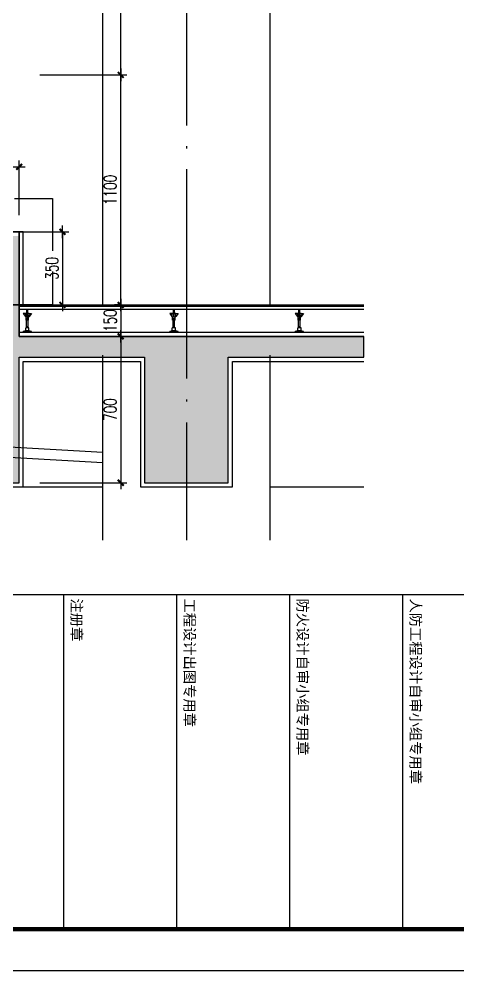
# Model space of a CAD drawing. Extents: x 1980812 to 2578970, y -669191 to 284498.
# Drawn here: x 2360764 to 2362861, y -408322 to -403772 of the extents above; entities that cross this region are included whole.
import ezdxf

# ---------------------------------------------------------------- set-up
doc = ezdxf.new("R2010")
doc.units = 0
doc.header["$LTSCALE"] = 1000
doc.header["$MEASUREMENT"] = 0
doc.linetypes.add('DASH', pattern=[0.35, 0.25, -0.1])
doc.linetypes.add('DOTE', pattern=[2.42, 2, -0.2, 0.02, -0.2])
for name, color, linetype in [('A-SECT-MBND-FINE', 252, 'Continuous'), ('dote', 1, 'DOTE'), ('TK', 1, 'Continuous'), ('WALL', 4, 'Continuous'), ('可见看线', 63, 'Continuous'), ('建筑辅助线', 231, 'Continuous'), ('柱墙填充', 181, 'Continuous'), ('详细标注', 231, 'Continuous'), ('面层', 31, 'Continuous')]:
    doc.layers.add(name, color=color, linetype=linetype)
doc.styles.add('DIM_FONT', font='SIMPLEX', dxfattribs={"width": 0.7, "bigfont": 'GBCBIG'})
doc.styles.add('SONGTI', font='NSimSun.ttf', dxfattribs={"width": 1.1})
doc.dimstyles.new('DIMN20', dxfattribs={"dimscale": 0.2, "dimtxt": 300, "dimasz": 1, "dimexe": 150, "dimexo": 0, "dimgap": 100, "dimtad": 1, "dimdec": 0, "dimzin": 0, "dimdsep": 46, "dimtxsty": 'DIM_FONT', "dimblk1": '_DIMX', "dimblk2": '_DIMX', "dimsah": 1, "dimcen": 0.09, "dimclrd": 256, "dimclre": 256, "dimclrt": 7, "dimadec": 0, "dimazin": 0, "dimtfac": 1, "dimtdec": 0, "dimtix": 1, "dimtmove": 2, "dimatfit": 3, "dimldrblk": '_DIMX', "dimfxl": 150, "dimtolj": 1, "dimtzin": 0, "dimarcsym": 0})

# ---------------------------------------------------------------- blocks, each defined once
blk = doc.blocks.new('_DIMX')
blk.add_line((-150, 0), (150, 0))
at = {"const_width": 50}
blk.add_lwpolyline([(-70, -70), (70, 70)], dxfattribs=at)
blk = doc.blocks.new('*D2507')
at = {"layer": 'Defpoints', "color": 0, "transparency": 16777216}
for p in [(2360882.8, -402994.7), (2361249.8, -402994.7, 0), (2360863.9, -404038.5, 0)]:
    blk.add_point(p, dxfattribs=at)
at = {"layer": '详细标注', "lineweight": -2, "transparency": 16777216}
for p, q in [((2360882.8, -402994.7, 0), (2361279.8, -402994.7, 0)), ((2361249.8, -404038.3, 0), (2361249.8, -402994.9, 0)), ((2360863.9, -404038.5, 0), (2361279.8, -404038.5, 0))]:
    blk.add_line(p, q, dxfattribs=at)
at = {"layer": '详细标注', "lineweight": -2, "transparency": 16777216, "xscale": 0.2, "yscale": 0.2, "zscale": 0.2}
for p, rotation in [((2361249.8, -402994.7, 0), 90), ((2361249.8, -404038.5, 0), 270)]:
    blk.add_blockref('_DIMX', p, dxfattribs=dict(at, rotation=rotation))
at = {"layer": '详细标注', "color": 7, "transparency": 16777216, "insert": (2361199.8, -403516.6, 0), "char_height": 60, "attachment_point": 5, "rotation": 90, "style": 'DIM_FONT'}
blk.add_mtext('\\A1;2000', dxfattribs=at)
blk = doc.blocks.new('*D2512')
at = {"layer": 'Defpoints', "color": 0, "transparency": 16777216}
for p in [(2360863.9, -405288.5, 0), (2360863.9, -405988.5, 0), (2361249.8, -405988.5, 0)]:
    blk.add_point(p, dxfattribs=at)
at = {"layer": '详细标注', "lineweight": -2, "transparency": 16777216}
for p, q in [((2360863.9, -405288.5, 0), (2361279.8, -405288.5, 0)), ((2361249.8, -405288.7, 0), (2361249.8, -405988.3, 0)), ((2360863.9, -405988.5, 0), (2361279.8, -405988.5, 0))]:
    blk.add_line(p, q, dxfattribs=at)
at = {"layer": '详细标注', "lineweight": -2, "transparency": 16777216, "xscale": 0.2, "yscale": 0.2, "zscale": 0.2}
for p, rotation in [((2361249.8, -405288.5, 0), 90), ((2361249.8, -405988.5, 0), 270)]:
    blk.add_blockref('_DIMX', p, dxfattribs=dict(at, rotation=rotation))
at = {"layer": '详细标注', "color": 7, "transparency": 16777216, "insert": (2361199.8, -405638.5, 0), "char_height": 60, "attachment_point": 5, "rotation": 90, "style": 'DIM_FONT'}
blk.add_mtext('\\A1;700', dxfattribs=at)
blk = doc.blocks.new('A$C573D0ACE')
at = {"layer": '建筑辅助线'}
for p, q in [((-22.5, 90), (-22.5, 105)), ((-17.5, 105), (-22.5, 105)), ((-20, 105), (-20, 110)), ((-17.5, 90), (-17.5, 105)), ((-40, 89), (-40, 90)), ((-29, 89), (-40, 89)), ((-40, 89), (-29, 75.7)), ((-11, 89), (-29, 89)), ((-29, 88), (-29, 89)), ((-11, 88), (-29, 88)), ((-29, 75.7), (-26.4, 72.5)), ((-25.8, 65), (-27.8, 88)), ((-14.2, 65), (-25.8, 65)), ((-25.8, 57.5), (-25.8, 65)), ((-14.2, 57.5), (-25.8, 57.5)), ((-23.8, 21), (-23.8, 57.5)), ((-22.4, 57.5), (-22.4, 65)), ((-20.5, 72.5), (-20.5, 88)), ((-19.5, 72.5), (-20.5, 72.5)), ((-19.5, 72.5), (-19.5, 88)), ((-17.6, 57.5), (-17.6, 65)), ((-16.2, 21), (-16.2, 57.5)), ((-14.2, 65), (-12.2, 88)), ((-14.2, 57.5), (-14.2, 65)), ((-11, 75.7), (-13.6, 72.5)), ((-11, 88), (-11, 89)), ((-11, 89), (0, 89)), ((0, 89), (-11, 75.7)), ((0, 89), (0, 90)), ((-27.5, 6), (-40, 3)), ((-40, 0), (-40, 3)), ((0, 3), (-40, 3)), ((-27.5, 6), (-27.5, 21)), ((-12.5, 21), (-27.5, 21)), ((-12.5, 6), (-27.5, 6)), ((-16.2, 25), (-23.8, 26)), ((-16.2, 24), (-23.8, 25)), ((-16.2, 23), (-23.8, 24)), ((-16.2, 22), (-23.8, 23)), ((-16.2, 21), (-23.8, 22)), ((-12.5, 6), (-12.5, 21)), ((0, 3), (-12.5, 6)), ((0, 0), (0, 3))]:
    blk.add_line(p, q, dxfattribs=at)
blk = doc.blocks.new('*D2515')
at = {"layer": 'Defpoints', "color": 0, "transparency": 16777216}
for p in [(2360863.9, -404038.5, 0), (2361249.8, -404038.5, 0), (2360863.9, -405138.5, 0)]:
    blk.add_point(p, dxfattribs=at)
at = {"layer": '详细标注', "lineweight": -2, "transparency": 16777216}
for p, q in [((2360863.9, -404038.5, 0), (2361279.8, -404038.5, 0)), ((2361249.8, -405138.3, 0), (2361249.8, -404038.7, 0)), ((2360863.9, -405138.5, 0), (2361279.8, -405138.5, 0))]:
    blk.add_line(p, q, dxfattribs=at)
at = {"layer": '详细标注', "lineweight": -2, "transparency": 16777216, "xscale": 0.2, "yscale": 0.2, "zscale": 0.2}
for p, rotation in [((2361249.8, -404038.5, 0), 90), ((2361249.8, -405138.5, 0), 270)]:
    blk.add_blockref('_DIMX', p, dxfattribs=dict(at, rotation=rotation))
at = {"layer": '详细标注', "color": 7, "transparency": 16777216, "insert": (2361199.8, -404588.5, 0), "char_height": 60, "attachment_point": 5, "rotation": 90, "style": 'DIM_FONT'}
blk.add_mtext('\\A1;1100', dxfattribs=at)
blk = doc.blocks.new('*D2517')
at = {"layer": 'Defpoints', "color": 0, "transparency": 16777216}
for p in [(2360764, -404478.2, 0), (2360564, -404708.5, 0), (2360764, -404708.5, 0)]:
    blk.add_point(p, dxfattribs=at)
at = {"layer": '详细标注', "lineweight": -2, "transparency": 16777216}
for p, q in [((2360564, -404708.5, 0), (2360564, -404448.2, 0)), ((2360564.2, -404478.2, 0), (2360763.8, -404478.2, 0)), ((2360764, -404708.5, 0), (2360764, -404448.2, 0))]:
    blk.add_line(p, q, dxfattribs=at)
at = {"layer": '详细标注', "lineweight": -2, "transparency": 16777216, "xscale": 0.2, "yscale": 0.2, "zscale": 0.2, "rotation": 180}
blk.add_blockref('_DIMX', (2360564, -404478.2, 0), dxfattribs=at)
at = {"layer": '详细标注', "lineweight": -2, "transparency": 16777216, "xscale": 0.2, "yscale": 0.2, "zscale": 0.2}
blk.add_blockref('_DIMX', (2360764, -404478.2, 0), dxfattribs=at)
at = {"layer": '详细标注', "color": 7, "transparency": 16777216, "insert": (2360664, -404428.2, 0), "char_height": 60, "attachment_point": 5, "style": 'DIM_FONT'}
blk.add_mtext('\\A1;200', dxfattribs=at)
blk = doc.blocks.new('*D2728')
at = {"layer": 'Defpoints', "color": 0, "transparency": 16777216}
for p in [(2360764, -404788.5, 0), (2360764, -405138.5, 0), (2360971.5, -405138.5, 0)]:
    blk.add_point(p, dxfattribs=at)
at = {"layer": '详细标注', "lineweight": -2, "transparency": 16777216}
for p, q in [((2360764, -404788.5, 0), (2361001.5, -404788.5, 0)), ((2360971.5, -404788.7, 0), (2360971.5, -405138.3, 0)), ((2360764, -405138.5, 0), (2361001.5, -405138.5, 0))]:
    blk.add_line(p, q, dxfattribs=at)
at = {"layer": '详细标注', "lineweight": -2, "transparency": 16777216, "xscale": 0.2, "yscale": 0.2, "zscale": 0.2}
for p, rotation in [((2360971.5, -404788.5, 0), 90), ((2360971.5, -405138.5, 0), 270)]:
    blk.add_blockref('_DIMX', p, dxfattribs=dict(at, rotation=rotation))
at = {"layer": '详细标注', "color": 7, "transparency": 16777216, "insert": (2360921.5, -404963.5, 0), "char_height": 60, "attachment_point": 5, "rotation": 90, "style": 'DIM_FONT'}
blk.add_mtext('\\A1;350', dxfattribs=at)
blk = doc.blocks.new('*D2519')
at = {"layer": 'Defpoints', "color": 0, "transparency": 16777216}
for p in [(2361249.8, -405138.1, 0), (2361249.8, -405288.5, 0), (2361249.8, -405288.5, 0)]:
    blk.add_point(p, dxfattribs=at)
at = {"layer": '详细标注', "lineweight": -2, "transparency": 16777216}
for p, q in [((2361249.8, -405138.1, 0), (2361219.8, -405138.1, 0)), ((2361249.8, -405138.3, 0), (2361249.8, -405288.3, 0)), ((2361249.8, -405288.5, 0), (2361219.8, -405288.5, 0))]:
    blk.add_line(p, q, dxfattribs=at)
at = {"layer": '详细标注', "lineweight": -2, "transparency": 16777216, "xscale": 0.2, "yscale": 0.2, "zscale": 0.2}
for p, rotation in [((2361249.8, -405138.1, 0), 90), ((2361249.8, -405288.5, 0), 270)]:
    blk.add_blockref('_DIMX', p, dxfattribs=dict(at, rotation=rotation))
at = {"layer": '详细标注', "color": 7, "transparency": 16777216, "insert": (2361199.8, -405213.3, 0), "char_height": 60, "attachment_point": 5, "rotation": 90, "style": 'DIM_FONT'}
blk.add_mtext('\\A1;150', dxfattribs=at)

msp = doc.modelspace()

# ---------------------------------------------------------------- hatches: boundary and pattern name
at = {"layer": '柱墙填充'}
h = msp.add_hatch(dxfattribs=at)
h.set_pattern_fill('钢筋混凝土', color=256, scale=20)
h.set_pattern_definition([(45, (-559758.534, 523674.67), (-35.3553391, 35.3553391), []), (50, (-559758.53, 523674.67), (143.4520365, -12.550427), [15, -165]), (355, (-559758.53, 523674.67), (-27.750267, 150.438427), [12, -132]), (100.4514, (-559746.58, 523673.62), (115.7018763, 137.8879084), [12.748038, -140.2284224]), (46.1842, (-559758.53, 523714.67), (213.44821, -33.103803), [22.5, -247.5]), (96.6356, (-559740.75, 523711.9), (186.932541, 194.823574), [19.122058, -210.3426]), (351.1842, (-559758.53, 523714.67), (186.932389, 194.82372), [18, -198]), (21, (-559738.53, 523704.67), (119.3814104, -80.523778), [15, -165]), (326, (-559738.53, 523704.67), (48.6630664, 145.030009), [12, -132]), (71.4514, (-559728.59, 523697.96), (168.044526, 64.5060993), [12.748038, -140.2284224]), (37.5, (-559758.534, 523674.67), (2.4319711, 66.5787708), [0, -130.4, 0, -134, 0, -132.5]), (7.5, (-559758.534, 523674.67), (52.6139075, 78.8823424), [0, -76.4, 0, -127.4, 0, -50.5]), (327.5, (-559803.134, 523674.67), (106.7644872, -4.51097435), [0, -50, 0, -156, 0, -207]), (317.5, (-559823.13, 523674.67), (116.637234, 20.0209965), [0, -65, 0, -103.6, 0, -147])])
h.paths.add_polyline_path([(2359607.3, -405388.5), (2360564, -405388.5), (2360564, -405988.5), (2360764, -405988.5), (2360764, -405388.5), (2361364, -405388.5), (2361364, -405988.5), (2361764, -405988.5), (2361764, -405388.5), (2362411.4, -405388.5), (2362411.4, -405288.5), (2360764, -405288.5), (2360764, -404808.5), (2360564, -404808.5), (2360564, -405288.5), (2359477.3, -405288.5), (2359477.3, -404629.5), (2359357.3, -404629.5), (2359357.3, -405508.5), (2358857.3, -405508.5), (2358857.3, -404808.5), (2358757.3, -404808.5), (2358757.3, -405988.5), (2358907.3, -405988.5), (2358907.3, -405608.5), (2359357.3, -405608.5), (2359357.3, -405988.5), (2359607.3, -405988.5)])

# ---------------------------------------------------------------- linework, layer by layer
at = {"layer": 'A-SECT-MBND-FINE'}
msp.add_line((2361364, -405988.5, 0), (2361764, -405988.5, 0), dxfattribs=at)
at = {"layer": 'dote', "linetype": 'DOTE', "ltscale": 0.5}
for p, q in [((2361564, -400859.9, 0), (2361564, -406262)), ((2357496, -405138.5, 0), (2362411.4, -405138.5, 0))]:
    msp.add_line(p, q, dxfattribs=at)
at = {"layer": 'TK'}
for p, q in [((2357316, -406522), (2368796, -406522)), ((2357316, -406522), (2368796, -406522)), ((2360976, -406522), (2360976, -408122)), ((2361516, -406522), (2361516, -408122)), ((2362056, -406522), (2362056, -408122)), ((2362596, -406522), (2362596, -408122)), ((2357316, -408122), (2368796, -408122))]:
    msp.add_line(p, q, dxfattribs=at)
msp.add_lwpolyline([(2368996, -391502), (2368996, -408322), (2357116, -408322), (2357116, -391502)], close=True, dxfattribs=at)
at = {"layer": 'TK', "const_width": 20}
msp.add_lwpolyline([(2357316, -408122), (2368796, -408122), (2368796, -392002), (2357316, -392002)], close=True, dxfattribs=at)
at = {"layer": 'WALL'}
for p, q in [((2360564, -404788.5, 0), (2360764, -404788.5, 0)), ((2360764, -404788.5, 0), (2360564, -404788.5, 0)), ((2360764, -404788.5, 0), (2360764, -405288.5, 0)), ((2360764, -405288.5, 0), (2360764, -404788.5, 0)), ((2360764, -405288.5, 0), (2362411.4, -405288.5, 0)), ((2362411.4, -405288.5, 0), (2360764, -405288.5, 0)), ((2362411.4, -405388.5, 0), (2362411.4, -405288.5, 0)), ((2360764, -405988.5, 0), (2360764, -405388.5, 0)), ((2360764, -405388.5, 0), (2361364, -405388.5, 0)), ((2360764, -405988.5, 0), (2360764, -405388.5, 0)), ((2360764, -405388.5, 0), (2361364, -405388.5, 0)), ((2361364, -405388.5, 0), (2361364, -405988.5, 0)), ((2361764, -405388.5, 0), (2362411.4, -405388.5, 0)), ((2361764, -405988.5, 0), (2361764, -405388.5, 0)), ((2361764, -405388.5, 0), (2362411.4, -405388.5, 0)), ((2360564, -405988.5, 0), (2360764, -405988.5, 0)), ((2360564, -405988.5, 0), (2360764, -405988.5, 0)), ((2361364, -405988.5, 0), (2361764, -405988.5, 0))]:
    msp.add_line(p, q, dxfattribs=at)
at = {"layer": 'WALL', "elevation": 0}
msp.add_lwpolyline([(2361364, -405388.5), (2361364, -405988.5), (2361764, -405988.5), (2361764, -405388.5)], dxfattribs=at)
at = {"layer": '可见看线'}
for p, q in [((2361164, -404175.2, 0), (2361164, -402364.7, 0)), ((2361964, -404210, 0), (2361964, -402364.7, 0)), ((2361164, -405138.5, 0), (2361164, -403785.5, 0)), ((2361964, -405138.5, 0), (2361964, -403820.3, 0)), ((2361164, -406262, 0), (2361164, -405378.5, 0)), ((2361964, -406262, 0), (2361964, -405378.5, 0)), ((2358937.3, -406008.5, 0), (2361164, -406008.5, 0)), ((2361964, -406008.5, 0), (2362411.4, -406008.5, 0))]:
    msp.add_line(p, q, dxfattribs=at)
at = {"layer": '详细标注', "linetype": 'DASH'}
msp.add_lwpolyline([(2360392.4, -404628.9), (2360923.8, -404628.9), (2360923.8, -405138.5), (2360392.4, -405138.5)], close=True, dxfattribs=at)
at = {"layer": '面层'}
for p, q in [((2360764, -405138.5, 0), (2362411.4, -405138.5, 0)), ((2360764, -405143.5, 0), (2362411.4, -405143.5, 0)), ((2360764, -405158.5, 0), (2362411.4, -405158.5, 0)), ((2360764, -405268.5, 0), (2362411.4, -405268.5, 0)), ((2359179, -405729, 0), (2361164, -405841.4, 0)), ((2359175.7, -405778.8, 0), (2361164, -405891.5, 0))]:
    msp.add_line(p, q, dxfattribs=at)
at = {"layer": '面层', "elevation": 0}
for points in [[(2360784, -405138.5), (2360784, -404788.5), (2360764, -404788.5)], [(2358927.3, -405938.5), (2358927.3, -405608.5), (2359337.3, -405608.5), (2359337.3, -406008.5), (2359627.3, -406008.5), (2359627.3, -405408.5), (2360544, -405408.5), (2360544, -406008.5), (2360784, -406008.5), (2360784, -405408.5), (2361344, -405408.5), (2361344, -406008.5), (2361784, -406008.5), (2361784, -405408.5), (2362411.4, -405408.5)]]:
    msp.add_lwpolyline(points, dxfattribs=at)

# ---------------------------------------------------------------- block references
at = {"layer": '面层'}
for p in [(2360823.8, -405268.5, 0), (2361523.8, -405268.5, 0), (2362123.8, -405268.5, 0)]:
    msp.add_blockref('A$C573D0ACE', p, dxfattribs=at)

# ---------------------------------------------------------------- texts
at = {"layer": 'TK', "style": 'SONGTI'}
for s, p in [('注册章', (2361014.3, -406541.5)), ('工程设计出图专用章', (2361554.3, -406541.5)), ('防火设计自审小组专用章', (2362094.3, -406541.5)), ('人防工程设计自审小组专用章', (2362634.3, -406541.5))]:
    msp.add_text(s, height=50, rotation=270, dxfattribs=at).set_placement(p)

# ---------------------------------------------------------------- dimensions: what is measured, and where the dimension line sits
at = {"layer": '详细标注'}
dim = msp.add_linear_dim(base=(2361249.8, -402994.7, 0), p1=(2360863.9, -404038.5, 0), p2=(2360882.8, -402994.7), angle=90, text='2000', dimstyle='DIMN20', dxfattribs=at)
dim.commit()
dim.dimension.update_dxf_attribs({"geometry": '*D2507', "text_midpoint": (2361199.8, -403516.6, 0)})
for base, p1, p2, picture, middle in [((2361249.8, -404038.5, 0), (2360863.9, -405138.5, 0), (2360863.9, -404038.5, 0), '*D2515', (2361199.8, -404588.5, 0)), ((2360971.5, -405138.5, 0), (2360764, -404788.5, 0), (2360764, -405138.5, 0), '*D2728', (2360921.5, -404963.5, 0)), ((2361249.8, -405288.5, 0), (2361249.8, -405138.1, 0), (2361249.8, -405288.5, 0), '*D2519', (2361199.8, -405213.3, 0)), ((2361249.8, -405988.5, 0), (2360863.9, -405288.5, 0), (2360863.9, -405988.5, 0), '*D2512', (2361199.8, -405638.5, 0))]:
    dim = msp.add_linear_dim(base=base, p1=p1, p2=p2, angle=90, dimstyle='DIMN20', dxfattribs=at)
    dim.commit()
    dim.dimension.update_dxf_attribs({"geometry": picture, "text_midpoint": middle})
dim = msp.add_linear_dim(base=(2360764, -404478.2, 0), p1=(2360564, -404708.5, 0), p2=(2360764, -404708.5, 0), dimstyle='DIMN20', dxfattribs=at)
dim.commit()
dim.dimension.update_dxf_attribs({"geometry": '*D2517', "text_midpoint": (2360664, -404428.2, 0)})

doc.saveas('drawing.dxf')
